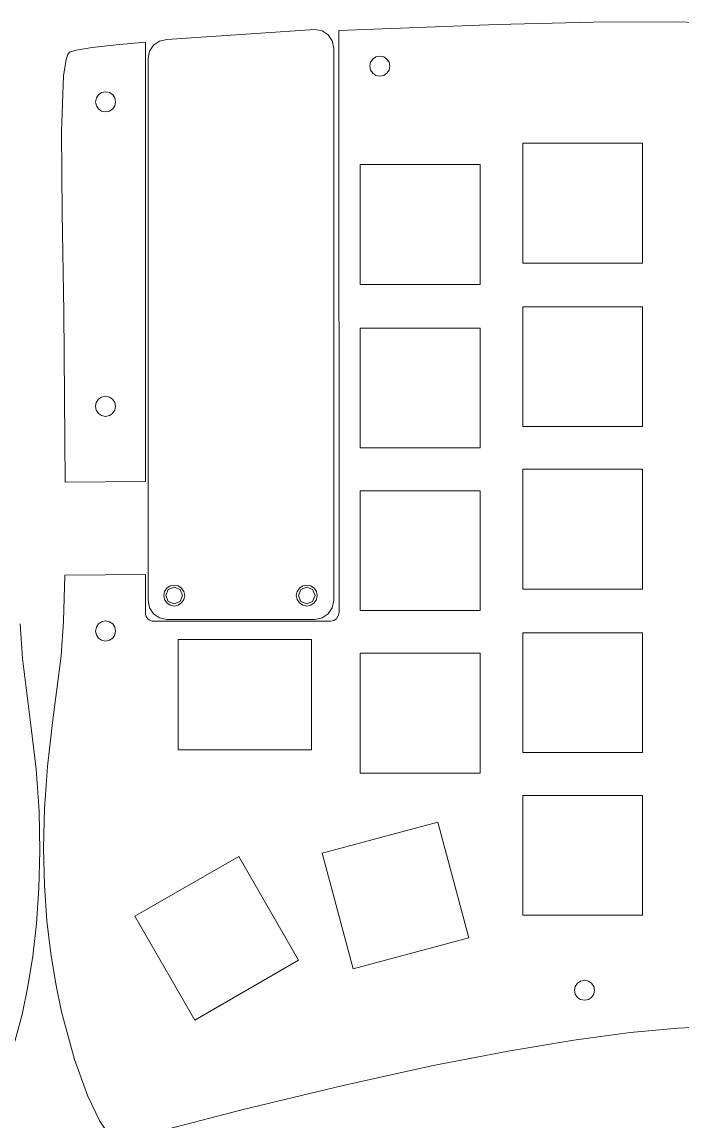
# Model space of a CAD drawing. Extents: x -219 to 329, y -29 to 491.
# Drawn here: x -29 to 48.2, y 362.9 to 491.4 of the extents above; entities that cross this region are included whole.
import ezdxf

# ---------------------------------------------------------------- set-up
doc = ezdxf.new("R2010")
doc.units = 0
doc.header["$MEASUREMENT"] = 0
doc.layers.add('Layer 1', color=7, linetype='BYLAYER', lineweight=5, true_color=0xffffff)

msp = doc.modelspace()

# ---------------------------------------------------------------- linework, layer by layer
at = {"layer": 'Layer 1'}
for p, q in [((8.04, 490.39), (26.56, 491.12)), ((26.56, 491.12), (37.77, 491.37)), ((37.77, 491.37), (47.61, 491.4)), ((47.61, 491.4), (57.71, 491.05)), ((5.23, 490.54), (-12.06, 489.35)), ((6.09, 490.37), (5.23, 490.54)), ((6.79, 489.9), (6.09, 490.37)), ((7.26, 489.2), (6.79, 489.9)), ((8.05, 422.38), (8.04, 490.39)), ((8.05, 422.38), (8.04, 490.39)), ((-18, 488.74), (-20.79, 488.42)), ((-14.59, 489.06), (-18, 488.74)), ((-14.59, 472.39), (-14.59, 489.06)), ((-13.62, 488.7), (-14.09, 488)), ((-12.92, 489.17), (-13.62, 488.7)), ((-12.06, 489.35), (-12.92, 489.17)), ((7.43, 488.34), (7.26, 489.2)), ((-23.67, 487.59), (-23.86, 487.03)), ((-23.44, 487.87), (-23.67, 487.59)), ((-22.69, 488.12), (-23.44, 487.87)), ((-20.79, 488.42), (-22.69, 488.12)), ((-14.09, 488), (-14.26, 487.15)), ((7.43, 423.79), (7.43, 488.34)), ((11.99, 487.07), (12.36, 487.32)), ((12.36, 487.32), (12.82, 487.41)), ((12.82, 487.41), (13.28, 487.32)), ((13.28, 487.32), (13.65, 487.07)), ((-23.86, 487.03), (-24.15, 485.12)), ((-14.26, 487.15), (-14.26, 423.78)), ((11.65, 486.24), (11.74, 486.7)), ((11.74, 485.78), (11.65, 486.24)), ((11.74, 486.7), (11.99, 487.07)), ((13.65, 487.07), (13.9, 486.7)), ((13.9, 486.7), (13.99, 486.24)), ((13.99, 486.24), (13.9, 485.78)), ((13.99, 486.24), (13.99, 486.24)), ((-24.15, 485.12), (-24.39, 478.55)), ((11.99, 485.41), (11.74, 485.78)), ((12.36, 485.16), (11.99, 485.41)), ((12.82, 485.07), (12.36, 485.16)), ((13.28, 485.16), (12.82, 485.07)), ((13.65, 485.41), (13.28, 485.16)), ((13.9, 485.78), (13.65, 485.41)), ((-20.42, 482.07), (-20.32, 482.53)), ((-20.32, 481.62), (-20.42, 482.07)), ((-20.32, 482.53), (-20.07, 482.9)), ((-20.07, 482.9), (-19.7, 483.16)), ((-19.7, 483.16), (-19.24, 483.25)), ((-19.24, 483.25), (-18.79, 483.16)), ((-18.79, 483.16), (-18.41, 482.9)), ((-18.41, 482.9), (-18.16, 482.53)), ((-18.16, 482.53), (-18.07, 482.07)), ((-18.07, 482.07), (-18.16, 481.62)), ((-18.07, 482.07), (-18.07, 482.07)), ((-20.07, 481.24), (-20.32, 481.62)), ((-19.7, 480.99), (-20.07, 481.24)), ((-19.24, 480.9), (-19.7, 480.99)), ((-18.79, 480.99), (-19.24, 480.9)), ((-18.41, 481.24), (-18.79, 480.99)), ((-18.16, 481.62), (-18.41, 481.24)), ((-24.39, 478.55), (-24.32, 469.05)), ((29.55, 463.23), (29.55, 477.23)), ((29.55, 477.23), (43.55, 477.23)), ((43.55, 477.23), (43.55, 463.23)), ((10.54, 460.73), (10.54, 474.73)), ((10.54, 474.73), (24.54, 474.73)), ((24.54, 474.73), (24.54, 460.73)), ((-14.59, 455.72), (-14.59, 472.39)), ((-24.32, 469.05), (-24.12, 457.54)), ((43.55, 463.23), (29.55, 463.23)), ((24.54, 460.73), (10.54, 460.73)), ((29.55, 444.13), (29.55, 458.13)), ((29.55, 458.13), (43.55, 458.13)), ((43.55, 458.13), (43.55, 444.13)), ((-24.12, 457.54), (-23.95, 437.63)), ((-14.59, 437.69), (-14.59, 455.72)), ((10.54, 441.63), (10.54, 455.63)), ((10.54, 455.63), (24.54, 455.63)), ((24.54, 455.63), (24.54, 441.63)), ((-20.33, 446.94), (-20.08, 447.32)), ((-20.08, 447.32), (-19.71, 447.57)), ((-19.71, 447.57), (-19.25, 447.66)), ((-19.25, 447.66), (-18.79, 447.57)), ((-18.79, 447.57), (-18.42, 447.32)), ((-18.42, 447.32), (-18.17, 446.94)), ((-20.42, 446.49), (-20.33, 446.94)), ((-20.33, 446.03), (-20.42, 446.49)), ((-18.17, 446.94), (-18.08, 446.49)), ((-18.08, 446.49), (-18.17, 446.03)), ((-18.08, 446.49), (-18.08, 446.49)), ((-20.08, 445.66), (-20.33, 446.03)), ((-19.71, 445.41), (-20.08, 445.66)), ((-19.25, 445.31), (-19.71, 445.41)), ((-18.79, 445.41), (-19.25, 445.31)), ((-18.42, 445.66), (-18.79, 445.41)), ((-18.17, 446.03), (-18.42, 445.66)), ((43.55, 444.13), (29.55, 444.13)), ((24.54, 441.63), (10.54, 441.63)), ((29.55, 425.13), (29.55, 439.13)), ((29.55, 439.13), (43.55, 439.13)), ((43.55, 439.13), (43.55, 425.13)), ((-23.95, 437.63), (-14.59, 437.69)), ((10.54, 422.63), (10.54, 436.63)), ((10.54, 436.63), (24.54, 436.63)), ((24.54, 436.63), (24.54, 422.63)), ((-24.17, 421.4), (-24.01, 426.77)), ((-24.01, 426.77), (-14.59, 426.84)), ((-14.59, 426.84), (-14.59, 422.38)), ((-11.68, 425.51), (-12.08, 425.24)), ((-11.22, 425.6), (-11.68, 425.51)), ((-10.75, 425.51), (-11.22, 425.6)), ((-11.22, 425.6), (-11.22, 425.6)), ((-10.35, 425.24), (-10.75, 425.51)), ((3.82, 425.51), (3.42, 425.24)), ((4.28, 425.6), (3.82, 425.51)), ((4.75, 425.51), (4.28, 425.6)), ((4.28, 425.6), (4.28, 425.6)), ((5.15, 425.24), (4.75, 425.51)), ((-12.35, 424.85), (-12.44, 424.38)), ((-12.44, 424.38), (-12.35, 423.91)), ((-12.08, 425.24), (-12.35, 424.85)), ((-12.19, 424.38), (-11.91, 425.07)), ((-11.91, 423.69), (-12.19, 424.38)), ((-11.91, 425.07), (-11.22, 425.35)), ((-11.22, 425.35), (-10.53, 425.07)), ((-11.22, 425.35), (-11.22, 425.35)), ((-10.53, 425.07), (-10.24, 424.38)), ((-10.24, 424.38), (-10.53, 423.69)), ((-10.08, 424.85), (-10.35, 425.24)), ((-9.99, 424.38), (-10.08, 424.85)), ((-10.08, 423.91), (-9.99, 424.38)), ((3.15, 424.85), (3.06, 424.38)), ((3.06, 424.38), (3.15, 423.91)), ((3.42, 425.24), (3.15, 424.85)), ((3.31, 424.38), (3.59, 425.07)), ((3.59, 423.69), (3.31, 424.38)), ((3.59, 425.07), (4.28, 425.35)), ((4.28, 425.35), (4.97, 425.07)), ((4.28, 425.35), (4.28, 425.35)), ((4.97, 425.07), (5.26, 424.38)), ((5.26, 424.38), (4.97, 423.69)), ((5.42, 424.85), (5.15, 425.24)), ((5.51, 424.38), (5.42, 424.85)), ((5.42, 423.91), (5.51, 424.38)), ((43.55, 425.13), (29.55, 425.13)), ((-14.26, 423.78), (-14.09, 422.93)), ((-14.09, 422.93), (-13.62, 422.23)), ((-12.35, 423.91), (-12.08, 423.51)), ((-12.08, 423.51), (-11.68, 423.25)), ((-11.22, 423.4), (-11.91, 423.69)), ((-11.68, 423.25), (-11.22, 423.15)), ((-10.53, 423.69), (-11.22, 423.4)), ((-11.22, 423.15), (-10.75, 423.25)), ((-10.75, 423.25), (-10.35, 423.51)), ((-10.35, 423.51), (-10.08, 423.91)), ((3.15, 423.91), (3.42, 423.51)), ((3.42, 423.51), (3.82, 423.25)), ((4.28, 423.4), (3.59, 423.69)), ((3.82, 423.25), (4.28, 423.15)), ((4.97, 423.69), (4.28, 423.4)), ((4.28, 423.15), (4.75, 423.25)), ((4.75, 423.25), (5.15, 423.51)), ((5.15, 423.51), (5.42, 423.91)), ((6.79, 422.23), (7.26, 422.93)), ((7.26, 422.93), (7.43, 423.79)), ((-14.59, 422.38), (-14.57, 422.18)), ((-14.57, 422.18), (-14.52, 422)), ((-14.52, 422), (-14.43, 421.82)), ((-14.43, 421.82), (-14.3, 421.67)), ((-14.3, 421.67), (-14.15, 421.55)), ((-13.62, 422.23), (-12.92, 421.76)), ((-12.92, 421.76), (-12.06, 421.58)), ((5.23, 421.58), (6.09, 421.76)), ((6.09, 421.76), (6.79, 422.23)), ((7.43, 421.45), (7.75, 421.67)), ((7.43, 421.46), (7.75, 421.67)), ((7.75, 421.67), (7.97, 422)), ((7.75, 421.67), (7.97, 421.99)), ((7.97, 421.99), (8.05, 422.38)), ((7.97, 422), (8.05, 422.38)), ((24.54, 422.63), (10.54, 422.63)), ((-28.96, 417.03), (-29.24, 421.09)), ((-24.45, 417.34), (-24.17, 421.4)), ((-20.42, 420.23), (-20.32, 420.69)), ((-20.32, 420.69), (-20.07, 421.06)), ((-20.07, 421.06), (-19.7, 421.31)), ((-19.7, 421.31), (-19.24, 421.41)), ((-19.24, 421.41), (-18.79, 421.31)), ((-18.79, 421.31), (-18.41, 421.06)), ((-18.41, 421.06), (-18.16, 420.69)), ((-18.16, 420.69), (-18.07, 420.23)), ((-14.15, 421.55), (-13.98, 421.45)), ((-13.98, 421.45), (-13.79, 421.4)), ((-13.79, 421.4), (-13.59, 421.38)), ((-13.59, 421.38), (7.04, 421.38)), ((-12.06, 421.58), (5.23, 421.58)), ((7.04, 421.38), (7.43, 421.46)), ((7.04, 421.38), (7.43, 421.45)), ((-20.32, 419.78), (-20.42, 420.23)), ((-20.07, 419.4), (-20.32, 419.78)), ((-19.7, 419.15), (-20.07, 419.4)), ((-19.24, 419.06), (-19.7, 419.15)), ((-18.79, 419.15), (-19.24, 419.06)), ((-18.41, 419.4), (-18.79, 419.15)), ((-18.16, 419.78), (-18.41, 419.4)), ((-18.07, 420.23), (-18.16, 419.78)), ((-18.07, 420.23), (-18.07, 420.23)), ((4.84, 419.23), (-10.75, 419.23)), ((-10.75, 419.23), (-10.74, 412.7)), ((4.84, 413.23), (4.84, 419.23)), ((29.55, 406.03), (29.55, 420.03)), ((29.55, 420.03), (43.55, 420.03)), ((43.55, 420.03), (43.55, 406.03)), ((-27.96, 409.22), (-28.96, 417.03)), ((-25.45, 409.53), (-24.45, 417.34)), ((10.54, 403.63), (10.54, 417.63)), ((10.54, 417.63), (24.54, 417.63)), ((24.54, 417.63), (24.54, 403.63)), ((-10.74, 412.7), (-10.74, 408.26)), ((4.84, 406.34), (4.84, 413.23)), ((-27.36, 404.09), (-27.96, 409.22)), ((-26.05, 404.4), (-25.45, 409.53)), ((-10.74, 408.26), (-10.76, 406.34)), ((-10.76, 406.34), (4.84, 406.34)), ((43.55, 406.03), (29.55, 406.03)), ((-27.02, 399.2), (-27.36, 404.09)), ((-26.39, 399.51), (-26.05, 404.4)), ((24.54, 403.63), (10.54, 403.63)), ((29.55, 401.03), (43.55, 401.03)), ((29.55, 387.03), (29.55, 401.03)), ((43.55, 401.03), (43.55, 387.03)), ((-26.92, 394.56), (-27.02, 399.2)), ((-26.49, 394.87), (-26.39, 399.51)), ((6.07, 394.28), (19.59, 397.91)), ((19.59, 397.91), (23.22, 384.38)), ((-26.38, 390.49), (-26.49, 394.87)), ((-27.03, 390.18), (-26.92, 394.56)), ((-15.81, 386.9), (-3.68, 393.9)), ((-3.68, 393.9), (3.32, 381.77)), ((9.7, 380.76), (6.07, 394.28)), ((-27.32, 386.06), (-27.03, 390.18)), ((-26.09, 386.37), (-26.38, 390.49)), ((43.55, 387.03), (29.55, 387.03)), ((-27.76, 382.23), (-27.32, 386.06)), ((-25.64, 382.54), (-26.09, 386.37)), ((-8.81, 374.77), (-15.81, 386.9)), ((23.22, 384.38), (9.7, 380.76)), ((-28.34, 378.68), (-27.76, 382.23)), ((-25.07, 378.99), (-25.64, 382.54)), ((3.32, 381.77), (-8.81, 374.77)), ((35.93, 379.08), (36.3, 379.33)), ((36.3, 379.33), (36.76, 379.42)), ((36.76, 379.42), (37.21, 379.33)), ((37.21, 379.33), (37.59, 379.08)), ((-29.01, 375.42), (-28.34, 378.68)), ((-24.4, 375.73), (-25.07, 378.99)), ((35.58, 378.25), (35.67, 378.71)), ((35.67, 377.79), (35.58, 378.25)), ((35.67, 378.71), (35.93, 379.08)), ((37.59, 379.08), (37.84, 378.71)), ((37.84, 378.71), (37.93, 378.25)), ((37.93, 378.25), (37.84, 377.79)), ((37.93, 378.25), (37.93, 378.25)), ((35.93, 377.42), (35.67, 377.79)), ((36.3, 377.17), (35.93, 377.42)), ((36.76, 377.08), (36.3, 377.17)), ((37.21, 377.17), (36.76, 377.08)), ((37.59, 377.42), (37.21, 377.17)), ((37.84, 377.79), (37.59, 377.42)), ((-30.52, 369.84), (-29.01, 375.42)), ((-22.89, 370.15), (-24.4, 375.73)), ((42.09, 373.3), (35.52, 372.43)), ((47.66, 373.82), (42.09, 373.3)), ((52.37, 374.04), (47.66, 373.82)), ((35.52, 372.43), (27.83, 371.15)), ((27.83, 371.15), (18.88, 369.41)), ((-21.32, 365.87), (-22.89, 370.15)), ((18.88, 369.41), (8.54, 367.13)), ((8.54, 367.13), (-3.31, 364.27)), ((-19.93, 362.97), (-21.32, 365.87)), ((-3.31, 364.27), (-16.81, 360.76)), ((-18.94, 361.51), (-19.93, 362.97))]:
    msp.add_line(p, q, dxfattribs=at)

doc.saveas('drawing.dxf')
